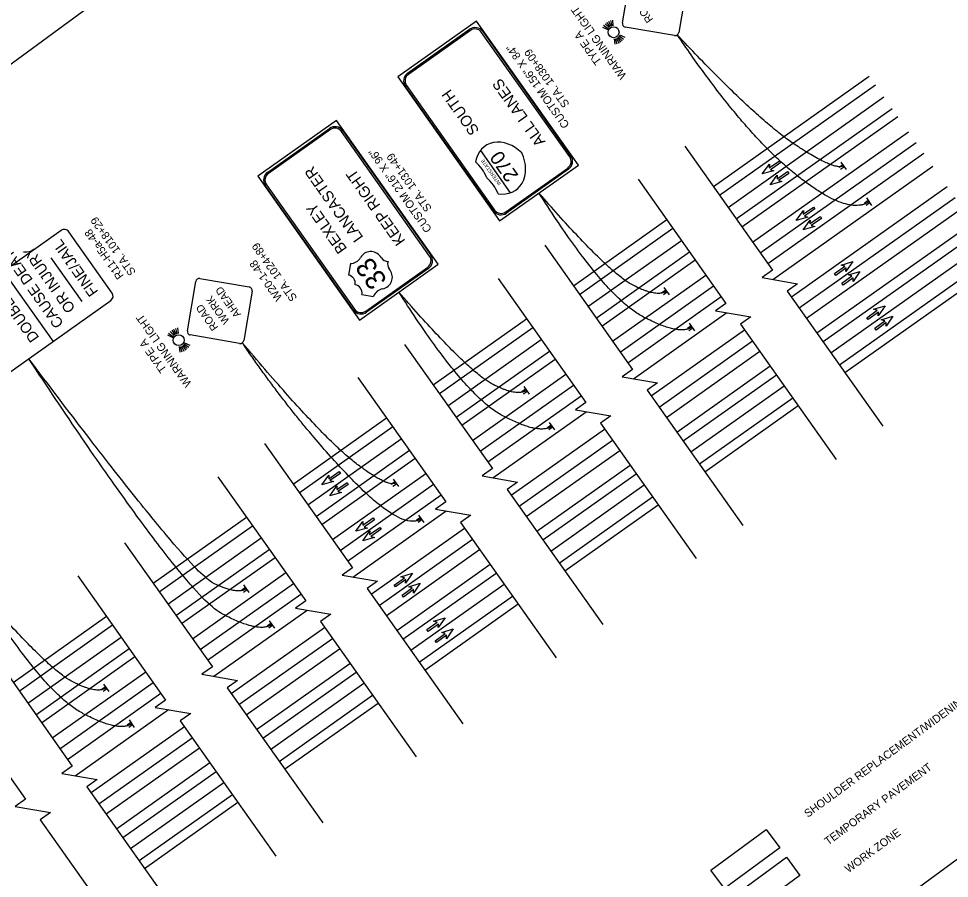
# Model space of a CAD drawing. Extents: x 1867989 to 1869840, y 703085 to 704834.
# Drawn here: x 1868617 to 1869430, y 703675 to 704426 of the extents above; entities that cross this region are included whole.
import ezdxf

# ---------------------------------------------------------------- set-up
doc = ezdxf.new("R2010")
doc.units = 0
for name, color, linetype in [('MT_P_Cells', 7, 'Continuous'), ('PM_X_Lane_Line', 7, 'Continuous'), ('PV_X_EOP', 7, 'Continuous'), ('PV_X_Shoulder', 7, 'Continuous'), ('RD_X_Concrete_Barrier', 7, 'Continuous'), ('SC_Scratch1', 7, 'Continuous'), ('SC_Shading1', 7, 'Continuous'), ('SC_Shading3', 7, 'Continuous'), ('SH_Text', 7, 'Continuous'), ('SN_P_Signs', 7, 'Continuous'), ('SN_P_Text', 7, 'Continuous')]:
    doc.layers.add(name, color=color, linetype=linetype)

# ---------------------------------------------------------------- blocks, each defined once
blk = doc.blocks.new('PMTHRP_MT')
at = {"layer": 'SC_Shading1'}
for p, q in [((-9.5, -0.5), (-9.5, 0.5)), ((-9.5, 0.5), (-4, 0.5)), ((-9.5, 0), (-9.5, 0)), ((-4, 0.5), (-5, 1.74)), ((-5, 1.74), (0, 0)), ((0, 0), (-5, -1.74)), ((0, 0), (0, 0)), ((-4, -0.5), (-9.5, -0.5)), ((-5, -1.74), (-4, -0.5))]:
    blk.add_line(p, q, dxfattribs=at)

msp = doc.modelspace()

# ---------------------------------------------------------------- linework, layer by layer
at = {"layer": 'MT_P_Cells'}
msp.add_lwpolyline([(1867989.32, 703931.55), (1869218.87, 704833.68), (1869840.01, 703987.1), (1868610.46, 703084.97)], close=True, dxfattribs=at)
at = {"layer": 'PM_X_Lane_Line'}
for p, q in [((1869236.95, 704261.43), (1869373.26, 704357.89)), ((1869265.11, 704221.64), (1869401.42, 704318.1)), ((1869299.16, 704173.52), (1869435.47, 704269.98)), ((1869114.51, 704174.78), (1869196.14, 704232.55)), ((1869326.83, 704134.43), (1869463.13, 704230.89)), ((1869142.67, 704134.99), (1869224.3, 704192.75)), ((1868992.07, 704088.13), (1869073.7, 704145.9)), ((1869176.72, 704086.87), (1869258.35, 704144.64)), ((1869020.23, 704048.34), (1869101.86, 704106.1)), ((1869204.38, 704047.78), (1869286.01, 704105.55)), ((1868869.63, 704001.48), (1868951.26, 704059.25)), ((1869054.28, 704000.22), (1869135.91, 704057.99)), ((1868897.79, 703961.69), (1868979.42, 704019.46)), ((1869081.94, 703961.13), (1869163.57, 704018.9)), ((1868747.19, 703914.83), (1868828.81, 703972.6)), ((1868931.84, 703913.58), (1869013.47, 703971.34)), ((1868775.35, 703875.04), (1868856.97, 703932.81)), ((1868959.5, 703874.49), (1869041.13, 703932.25)), ((1868624.74, 703828.18), (1868706.37, 703885.95)), ((1868809.4, 703826.93), (1868891.02, 703884.69)), ((1868652.9, 703788.39), (1868734.53, 703846.16)), ((1868837.06, 703787.84), (1868918.69, 703845.6)), ((1868686.95, 703740.28), (1868768.58, 703798.04)), ((1868714.62, 703701.19), (1868796.24, 703758.95))]:
    msp.add_line(p, q, dxfattribs=at)
at = {"layer": 'PV_X_EOP'}
for p, q in [((1869229.45, 704272.03), (1869365.76, 704368.49)), ((1869244.07, 704251.38), (1869380.37, 704347.84)), ((1869258.44, 704231.07), (1869394.75, 704327.53)), ((1869271.75, 704212.26), (1869408.06, 704308.72)), ((1869292.27, 704183.27), (1869428.57, 704279.73)), ((1869305.48, 704164.59), (1869441.79, 704261.05)), ((1869107.01, 704185.38), (1869188.64, 704243.14)), ((1869320.01, 704144.06), (1869456.32, 704240.52)), ((1869121.62, 704164.73), (1869203.25, 704222.5)), ((1869334.28, 704123.89), (1869470.59, 704220.36)), ((1869136, 704144.42), (1869217.62, 704202.19)), ((1869149.31, 704125.61), (1869230.93, 704183.38)), ((1868984.57, 704098.73), (1869066.2, 704156.49)), ((1869169.82, 704096.62), (1869251.45, 704154.38)), ((1868999.18, 704078.08), (1869080.81, 704135.85)), ((1869183.04, 704077.94), (1869264.67, 704135.71)), ((1869013.55, 704057.77), (1869095.18, 704115.54)), ((1869197.57, 704057.41), (1869279.2, 704115.17)), ((1869026.86, 704038.96), (1869108.49, 704096.73)), ((1869211.84, 704037.25), (1869293.47, 704095.01)), ((1868862.13, 704012.08), (1868943.76, 704069.85)), ((1869047.38, 704009.97), (1869129.01, 704067.74)), ((1868876.74, 703991.43), (1868958.37, 704049.2)), ((1869060.6, 703991.29), (1869142.23, 704049.06)), ((1868891.11, 703971.12), (1868972.74, 704028.89)), ((1869075.13, 703970.76), (1869156.76, 704028.52)), ((1868904.42, 703952.31), (1868986.05, 704010.08)), ((1869089.4, 703950.6), (1869171.03, 704008.36)), ((1868739.69, 703925.43), (1868821.31, 703983.2)), ((1868924.94, 703923.32), (1869006.57, 703981.09)), ((1868754.3, 703904.78), (1868835.93, 703962.55)), ((1868938.16, 703904.64), (1869019.79, 703962.41)), ((1868768.67, 703884.47), (1868850.3, 703942.24)), ((1868952.69, 703884.11), (1869034.32, 703941.87)), ((1868952.69, 703884.11), (1869034.32, 703941.87)), ((1868781.98, 703865.66), (1868863.61, 703923.43)), ((1868966.96, 703863.95), (1869048.59, 703921.71)), ((1868617.24, 703838.78), (1868698.87, 703896.55)), ((1868802.5, 703836.67), (1868884.13, 703894.44)), ((1868631.86, 703818.13), (1868713.48, 703875.9)), ((1868815.72, 703818), (1868897.34, 703875.76)), ((1868646.23, 703797.82), (1868727.86, 703855.59)), ((1868830.25, 703797.46), (1868911.88, 703855.23)), ((1868659.54, 703779.02), (1868741.17, 703836.78)), ((1868844.52, 703777.3), (1868926.14, 703835.06)), ((1868680.06, 703750.02), (1868761.68, 703807.79)), ((1868693.27, 703731.35), (1868774.9, 703789.11)), ((1868707.81, 703710.81), (1868789.43, 703768.58)), ((1868722.07, 703690.65), (1868803.7, 703748.42))]:
    msp.add_line(p, q, dxfattribs=at)
at = {"layer": 'PV_X_Shoulder'}
for p, q in [((1869224.13, 704279.55), (1869360.43, 704376.01)), ((1869101.69, 704192.9), (1869183.31, 704250.67)), ((1869339.11, 704117.07), (1869475.42, 704213.53)), ((1868979.24, 704106.26), (1869060.87, 704164.02)), ((1869216.67, 704030.42), (1869298.3, 704088.19)), ((1868856.8, 704019.61), (1868938.43, 704077.37)), ((1869094.23, 703943.77), (1869175.85, 704001.54)), ((1868734.36, 703932.96), (1868815.99, 703990.72)), ((1868971.78, 703857.13), (1869053.41, 703914.89)), ((1868611.92, 703846.31), (1868693.55, 703904.07)), ((1868849.34, 703770.48), (1868930.97, 703828.24)), ((1868726.9, 703683.83), (1868808.53, 703741.59))]:
    msp.add_line(p, q, dxfattribs=at)
at = {"layer": 'RD_X_Concrete_Barrier'}
for p, q in [((1869127.23, 704418.97), (1869131.73, 704416.87)), ((1869128.17, 704420.54), (1869132.23, 704417.73)), ((1869129.38, 704421.91), (1869132.87, 704418.5)), ((1869130.8, 704423.07), (1869133.61, 704419.11)), ((1869132.35, 704424.02), (1869134.42, 704419.61)), ((1869134.04, 704424.75), (1869135.34, 704419.96)), ((1869135.85, 704425.11), (1869136.34, 704420.14)), ((1868956.81, 704378.66), (1869011.03, 704417.02)), ((1869011.75, 704416), (1868957.53, 704377.64)), ((1869098.5, 704305.54), (1869021.51, 704414.33)), ((1869022.53, 704415.06), (1869099.52, 704306.26)), ((1869141.63, 704411.23), (1869145.68, 704408.44)), ((1869142.12, 704412.13), (1869146.65, 704410.06)), ((1869137.39, 704408.78), (1869137.84, 704403.86)), ((1869138.37, 704408.95), (1869139.66, 704404.26)), ((1869139.32, 704409.31), (1869141.42, 704404.86)), ((1869140.2, 704409.81), (1869143.04, 704405.81)), ((1869141, 704410.46), (1869144.45, 704407.03)), ((1869031.83, 704258.36), (1868954.84, 704367.16)), ((1868955.86, 704367.88), (1869032.85, 704259.09)), ((1868834.37, 704292.01), (1868888.58, 704330.38)), ((1868889.31, 704329.35), (1868835.09, 704290.99)), ((1868976.05, 704218.89), (1868899.06, 704327.68)), ((1868900.08, 704328.41), (1868977.07, 704219.61)), ((1869020.41, 704311.06), (1869046.59, 704274.06)), ((1869337.22, 704298.68), (1869333.95, 704296.37)), ((1869338.6, 704296.72), (1869335.34, 704294.41)), ((1869335.6, 704300.97), (1869340.22, 704294.44)), ((1869337.91, 704297.7), (1869337.91, 704297.7)), ((1869337.91, 704297.7), (1869337.91, 704297.7)), ((1869042.61, 704257.42), (1869096.82, 704295.78)), ((1869097.55, 704294.76), (1869043.33, 704256.4)), ((1868909.39, 704171.72), (1868832.4, 704280.51)), ((1868833.42, 704281.23), (1868910.41, 704172.44)), ((1869359.45, 704267.35), (1869356.19, 704265.04)), ((1869360.84, 704265.4), (1869357.57, 704263.08)), ((1869357.84, 704269.64), (1869362.46, 704263.11)), ((1869360.15, 704266.38), (1869360.15, 704266.38)), ((1869360.15, 704266.38), (1869360.15, 704266.38)), ((1868644.83, 704217.45), (1868671.91, 704179.19)), ((1868933.91, 704217.18), (1868933.06, 704218.37)), ((1868906.81, 704212.36), (1868905.06, 704202.15)), ((1868920.17, 704170.77), (1868974.38, 704209.13)), ((1868975.11, 704208.11), (1868920.89, 704169.75)), ((1868941.52, 704206.42), (1868940.68, 704207.61)), ((1868603.54, 704205.46), (1868646.87, 704144.24)), ((1869180.82, 704191.43), (1869185.44, 704184.9)), ((1868916.91, 704185.41), (1868927.12, 704183.66)), ((1869182.44, 704189.15), (1869179.17, 704186.84)), ((1869183.82, 704187.19), (1869180.56, 704184.88)), ((1869183.13, 704188.17), (1869183.13, 704188.17)), ((1869183.13, 704188.17), (1869183.13, 704188.17)), ((1869203.06, 704160.11), (1869207.68, 704153.58)), ((1868747.94, 704151.46), (1868752, 704148.65)), ((1868749.15, 704152.84), (1868752.64, 704149.42)), ((1868750.57, 704153.99), (1868753.38, 704150.03)), ((1868752.12, 704154.94), (1868754.19, 704150.53)), ((1868753.81, 704155.68), (1868755.11, 704150.88)), ((1868755.62, 704156.04), (1868756.11, 704151.06)), ((1869204.67, 704157.82), (1869201.41, 704155.51)), ((1869206.06, 704155.86), (1869202.79, 704153.55)), ((1869205.37, 704156.84), (1869205.37, 704156.84)), ((1869205.37, 704156.84), (1869205.37, 704156.84)), ((1868747, 704149.89), (1868751.5, 704147.79)), ((1868761.4, 704142.16), (1868765.45, 704139.36)), ((1868761.9, 704143.05), (1868766.42, 704140.98)), ((1868757.16, 704139.7), (1868757.61, 704134.78)), ((1868758.14, 704139.87), (1868759.43, 704135.18)), ((1868759.09, 704140.23), (1868761.2, 704135.78)), ((1868759.98, 704140.73), (1868762.81, 704136.73)), ((1868760.77, 704141.38), (1868764.22, 704137.95)), ((1869059.99, 704102.5), (1869056.73, 704100.19)), ((1869058.38, 704104.78), (1869063, 704098.25)), ((1869060.69, 704101.52), (1869060.69, 704101.52)), ((1869060.69, 704101.52), (1869060.69, 704101.52)), ((1869061.38, 704100.54), (1869058.11, 704098.23)), ((1869082.23, 704071.17), (1869078.97, 704068.86)), ((1869083.62, 704069.21), (1869080.35, 704066.9)), ((1869080.61, 704073.46), (1869085.23, 704066.93)), ((1869082.92, 704070.19), (1869082.92, 704070.19)), ((1869082.92, 704070.19), (1869082.92, 704070.19)), ((1868945.71, 704021.63), (1868942.45, 704019.32)), ((1868944.1, 704023.91), (1868948.72, 704017.38)), ((1868946.41, 704020.65), (1868946.41, 704020.65)), ((1868946.41, 704020.65), (1868946.41, 704020.65)), ((1868947.1, 704019.67), (1868943.84, 704017.36)), ((1868967.95, 703990.3), (1868964.69, 703987.99)), ((1868969.34, 703988.34), (1868966.07, 703986.03)), ((1868966.33, 703992.59), (1868970.96, 703986.05)), ((1868968.65, 703989.32), (1868968.65, 703989.32)), ((1868968.65, 703989.32), (1868968.65, 703989.32)), ((1868813.49, 703931.49), (1868818.11, 703924.96)), ((1868815.11, 703929.2), (1868811.84, 703926.89)), ((1868816.5, 703927.24), (1868813.23, 703924.93)), ((1868815.8, 703928.22), (1868815.8, 703928.22)), ((1868815.8, 703928.22), (1868815.8, 703928.22)), ((1868835.73, 703900.16), (1868840.35, 703893.63)), ((1868837.35, 703897.87), (1868834.08, 703895.56)), ((1868838.73, 703895.92), (1868835.47, 703893.6)), ((1868838.04, 703896.89), (1868838.04, 703896.89)), ((1868838.04, 703896.89), (1868838.04, 703896.89)), ((1868692.67, 703842.55), (1868689.4, 703840.24)), ((1868691.05, 703844.84), (1868695.67, 703838.31)), ((1868693.36, 703841.57), (1868693.36, 703841.57)), ((1868693.36, 703841.57), (1868693.36, 703841.57)), ((1868694.05, 703840.59), (1868690.79, 703838.28)), ((1868714.91, 703811.23), (1868711.64, 703808.91)), ((1868716.29, 703809.27), (1868713.03, 703806.96)), ((1868713.29, 703813.51), (1868717.91, 703806.98)), ((1868715.6, 703810.25), (1868715.6, 703810.25)), ((1868715.6, 703810.25), (1868715.6, 703810.25))]:
    msp.add_line(p, q, dxfattribs=at)
for points in [[(1869144.53, 704422.58), (1869151.87, 704465.71)], [(1869201.16, 704457.33), (1869193.82, 704414.2)], [(1869190.22, 704411.64), (1869147.09, 704418.97)], [(1869011.75, 704416), (1869011.75, 704416), (1869011.75, 704416)], [(1868889.31, 704329.35), (1868889.31, 704329.35), (1868889.31, 704329.35)], [(1869098.5, 704305.54), (1869098.5, 704305.54), (1869098.5, 704305.54)], [(1868654.08, 704241.23), (1868539.29, 704159.99)], [(1868698.53, 704186.54), (1868660.62, 704240.11)], [(1868976.05, 704218.89), (1868976.05, 704218.89), (1868976.05, 704218.89)], [(1868775.24, 704199.19), (1868818.37, 704191.85)], [(1868764.3, 704153.5), (1868771.64, 704196.63)], [(1868820.93, 704188.25), (1868813.6, 704145.12)], [(1868582.62, 704098.77), (1868697.41, 704180.01)], [(1868809.99, 704142.56), (1868766.86, 704149.9)]]:
    msp.add_lwpolyline(points, dxfattribs=at)
for centre in [(1869136.91, 704414.46), (1868756.68, 704145.38)]:
    msp.add_circle(centre, 4.78, dxfattribs=at)
for centre, radius, start, end in [((1869147.61, 704422.06), 3.12, 170.34881, 260.34881), ((1869015.79, 704410.29), 8.25, 35.28611, 125.28632), ((1869015.79, 704410.29), 7, 35.28612, 125.28632), ((1869190.74, 704414.72), 3.13, 260.34881, 350.34881), ((1868961.57, 704371.92), 8.25, 125.28606, 215.28626), ((1868961.57, 704371.92), 7, 125.28606, 215.28627), ((1868893.35, 704323.64), 8.25, 35.28611, 125.28632), ((1868893.35, 704323.64), 7, 35.28612, 125.28632), ((1869092.78, 704301.5), 7, 305.28591, 35.28611), ((1869092.78, 704301.5), 8.25, 305.2859, 35.28611), ((1868839.13, 704285.27), 8.25, 125.28606, 215.28626), ((1868839.13, 704285.27), 7, 125.28606, 215.28627), ((1869038.56, 704263.13), 8.25, 215.28627, 305.28591), ((1869038.56, 704263.13), 7, 215.28626, 305.2859), ((1868656.79, 704237.4), 4.69, 35.28606, 125.28606), ((1868906.76, 704222.61), 10.25, 270.28513, 330.73893), ((1868924.63, 704212.54), 10.25, 34.64779, 150.45414), ((1868939.89, 704221.41), 7.32, 215.28606, 268.41616), ((1868970.34, 704214.85), 7, 305.28591, 35.28611), ((1868970.34, 704214.85), 8.25, 305.2859, 35.28611), ((1868946.66, 704211.84), 7.32, 162.15595, 215.28606), ((1868774.72, 704196.11), 3.12, 80.34881, 170.34881), ((1868903.75, 704194.94), 7.32, 350.85905, 79.71306), ((1868933.22, 704200.4), 10.25, 280.11797, 35.92432), ((1868817.85, 704188.77), 3.13, 350.34881, 80.34881), ((1868909.68, 704186.57), 7.32, 350.85905, 79.71306), ((1868694.7, 704183.83), 4.69, 305.28606, 35.28606), ((1868936.77, 704180.2), 10.25, 99.83318, 160.28698), ((1868916.12, 704176.48), 8.25, 215.28627, 305.28591), ((1868916.12, 704176.48), 7, 215.28626, 305.2859), ((1868767.38, 704152.98), 3.12, 170.34881, 260.34881), ((1868810.52, 704145.64), 3.13, 260.34881, 350.34881)]:
    msp.add_arc(centre, radius, start, end, dxfattribs=at)
for centre, start_param, end_param in [((1869041.25, 704290.87), 4.913747, 6.952188), ((1869034.48, 704300.44), 2.47259, 4.511031), ((1869002.76, 704281.3), 4.415841, 5.008937), ((1869012.65, 704267.32), 4.415841, 5.008937)]:
    msp.add_ellipse(centre, major_axis=(-16.92, 23.91), ratio=0.8, start_param=start_param, end_param=end_param, dxfattribs=at)
at = {"layer": 'SC_Scratch1'}
msp.add_lwpolyline([(1869221.86, 703682.4), (1869270.24, 703717.89), (1869282.07, 703701.77), (1869233.69, 703666.27)], close=True, dxfattribs=at)
at = {"layer": 'SC_Shading3'}
msp.add_lwpolyline([(1869239.61, 703658.21), (1869287.99, 703693.71), (1869299.82, 703677.58), (1869251.44, 703642.09)], close=True, dxfattribs=at)
at = {"layer": 'SH_Text'}
for points in [[(1869106.08, 704298.29), (1869017.1, 704424.03), (1868948.29, 704375.33), (1869037.27, 704249.6), (1869106.08, 704298.29)], [(1868983.63, 704211.64), (1868894.65, 704337.38), (1868825.85, 704288.68), (1868914.82, 704162.95), (1868983.63, 704211.64)], [(1869199.1, 704314.92), (1869275.89, 704206.41), (1869266.83, 704200), (1869297.78, 704194.7), (1869288.71, 704188.29), (1869372.34, 704070.12)], [(1869158.29, 704286.03), (1869235.08, 704177.53), (1869226.01, 704171.11), (1869256.96, 704165.82), (1869247.9, 704159.4), (1869331.52, 704041.24)], [(1869076.66, 704228.27), (1869153.45, 704119.76), (1869144.39, 704113.35), (1869175.33, 704108.05), (1869166.27, 704101.64), (1869249.9, 703983.47)], [(1869035.85, 704199.38), (1869112.63, 704090.88), (1869103.57, 704084.46), (1869134.52, 704079.17), (1869125.46, 704072.75), (1869209.08, 703954.59)], [(1868954.22, 704141.62), (1869031.01, 704033.11), (1869021.94, 704026.7), (1869052.89, 704021.4), (1869043.83, 704014.99), (1869127.45, 703896.82)], [(1868913.4, 704112.73), (1868990.19, 704004.23), (1868981.13, 703997.82), (1869012.08, 703992.52), (1869003.02, 703986.11), (1869086.64, 703867.94)], [(1868831.78, 704054.97), (1868908.56, 703946.46), (1868899.5, 703940.05), (1868930.45, 703934.75), (1868921.39, 703928.34), (1869005.01, 703810.17)], [(1868790.96, 704026.09), (1868867.75, 703917.58), (1868858.69, 703911.17), (1868889.64, 703905.87), (1868880.58, 703899.46), (1868964.2, 703781.29)], [(1868709.33, 703968.32), (1868786.12, 703859.81), (1868777.06, 703853.4), (1868808.01, 703848.1), (1868798.95, 703841.69), (1868882.57, 703723.52)], [(1868668.52, 703939.44), (1868745.31, 703830.93), (1868736.25, 703824.52), (1868767.19, 703819.22), (1868758.13, 703812.81), (1868841.76, 703694.64)], [(1868586.89, 703881.67), (1868663.68, 703773.16), (1868654.62, 703766.75), (1868685.57, 703761.45), (1868676.51, 703755.04), (1868760.13, 703636.88)], [(1868546.08, 703852.79), (1868622.87, 703744.28), (1868613.81, 703737.87), (1868644.75, 703732.57), (1868635.69, 703726.16), (1868719.31, 703607.99)]]:
    msp.add_lwpolyline(points, dxfattribs=at)
for points in [[(1869360.15, 704266.38), (1869341.86, 704253.44), (1869250.31, 704326.78), (1869192.55, 704412.17)], [(1869337.91, 704297.7), (1869331.16, 704292.93), (1869262.53, 704337.58), (1869192.55, 704412.17)], [(1869205.37, 704156.84), (1869194.1, 704148.87), (1869128.6, 704184.26), (1869071.67, 704273.94)], [(1869183.13, 704188.17), (1869174.88, 704182.33), (1869131.34, 704205.27), (1869071.67, 704273.94)], [(1869082.92, 704070.19), (1869071.65, 704062.22), (1869006.16, 704097.61), (1868949.23, 704187.29)], [(1869060.69, 704101.52), (1869052.44, 704095.69), (1869008.9, 704118.62), (1868949.23, 704187.29)], [(1868968.65, 703989.32), (1868951.96, 703977.51), (1868856.42, 704078.15), (1868812.32, 704143.09)], [(1868946.41, 704020.65), (1868940.17, 704016.23), (1868883.33, 704059.09), (1868812.32, 704143.09)], [(1868838.04, 703896.89), (1868826.77, 703888.92), (1868761.27, 703924.31), (1868625.59, 704129.18)], [(1868815.8, 703928.22), (1868807.56, 703922.39), (1868764.02, 703945.32), (1868625.59, 704129.18)], [(1868715.6, 703810.25), (1868704.33, 703802.27), (1868638.83, 703837.66), (1868581.9, 703927.35)], [(1868693.36, 703841.57), (1868685.12, 703835.74), (1868641.58, 703858.67), (1868581.9, 703927.35)]]:
    msp.add_open_spline(points, degree=2, dxfattribs=at)
at = {"layer": 'SN_P_Text'}
for p, q in [((1869249.07, 704244.31), (1869385.37, 704340.77)), ((1869276.05, 704198.42), (1869416.02, 704297.47)), ((1869314.59, 704151.72), (1869450.9, 704248.18)), ((1869126.62, 704157.66), (1869208.25, 704215.43)), ((1869154.35, 704111.64), (1869235.98, 704169.41)), ((1869004.18, 704071.01), (1869085.81, 704128.78)), ((1869192.15, 704065.07), (1869273.78, 704122.84)), ((1869031.27, 704025.1), (1869112.9, 704082.87)), ((1868881.74, 703984.37), (1868963.37, 704042.13)), ((1869069.71, 703978.42), (1869151.33, 704036.19)), ((1868909.04, 703938.42), (1868990.67, 703996.18)), ((1868759.3, 703897.72), (1868840.93, 703955.48)), ((1868947.26, 703891.77), (1869028.89, 703949.54)), ((1868787.34, 703851.64), (1868868.97, 703909.41)), ((1868636.86, 703811.07), (1868718.48, 703868.83)), ((1868824.82, 703805.13), (1868906.45, 703862.89)), ((1868666.18, 703764.77), (1868747.81, 703822.54)), ((1868702.38, 703718.48), (1868784.01, 703776.24))]:
    msp.add_line(p, q, dxfattribs=at)

# ---------------------------------------------------------------- block references
at = {"layer": 'SH_Text'}
for p, xscale, yscale, rotation in [((1869266.79, 704290.56), 1.9999998704247162, 1.999999870424713, -145.30932283022037), ((1869273.77, 704281.04), 1.9999998704247162, 1.999999870424713, -145.30932283022037), ((1869296.54, 704250.01), 1.9999998704247162, 1.999999870424713, -145.30932283022037), ((1869302.56, 704241.8), 1.9999998704247162, 1.999999870424713, -145.30932283022037), ((1869346.01, 704213.98), 1.999999870424716, 1.9999998704247133, 36.268079479910874), ((1869352.24, 704205.49), 1.999999870424716, 1.9999998704247133, 36.268079479910874), ((1869374.27, 704175.46), 1.999999870424716, 1.9999998704247133, 36.268079479910874), ((1869381.05, 704166.22), 1.999999870424716, 1.9999998704247133, 36.268079479910874), ((1868881.82, 704018.92), 1.9999998704247162, 1.999999870424713, -145.30932283022037), ((1868888.81, 704009.4), 1.9999998704247162, 1.999999870424713, -145.30932283022037), ((1868911.57, 703978.37), 1.9999998704247162, 1.999999870424713, -145.30932283022037), ((1868917.6, 703970.16), 1.9999998704247162, 1.999999870424713, -145.30932283022037), ((1868961.1, 703941.75), 1.999999870424716, 1.9999998704247133, 36.268079479910874), ((1868967.91, 703932.9), 1.999999870424716, 1.9999998704247133, 36.268079479910874), ((1868989.61, 703902.89), 1.999999870424716, 1.9999998704247133, 36.268079479910874), ((1868996.79, 703893.12), 1.999999870424716, 1.9999998704247133, 36.268079479910874)]:
    msp.add_blockref('PMTHRP_MT', p, dxfattribs=dict(at, xscale=xscale, yscale=yscale, rotation=rotation))

# ---------------------------------------------------------------- texts
at = {"layer": 'RD_X_Concrete_Barrier'}
for s, height, rotation, p in [('ROAD', 6.663, 125.34881, (1869171.78, 704425.6)), ('270', 12.5, 125.28606, (1869054.22, 704289.31)), ('INTERSTATE', 3.125, 125.28606, (1869038.73, 704282.12)), ('CAUSE DEATH', 9.375, 125.28606, (1868656.54, 704159.99)), ('FINE/JAIL', 9.375, 125.28606, (1868686.73, 704187.65)), ('OR INJURY', 9.375, 125.28606, (1868666.79, 704173.23)), ('33', 17.578, 125.28606, (1868939.53, 704197.82)), ('DOUBLED', 9.375, 125.28606, (1868635.13, 704147.64)), ('AHEAD', 6.663, 125.34881, (1868811.51, 704168)), ('WORK', 6.663, 125.34881, (1868801.52, 704162.28)), ('ROAD', 6.663, 125.34881, (1868791.56, 704156.52))]:
    msp.add_text(s, height=height, rotation=rotation, dxfattribs=at).set_placement(p)
at = {"layer": 'SH_Text'}
for s, height, rotation, p in [('CUSTOM 156" X 84"', 7, 125.28606, (1869098.63, 704333.49)), ('STA. 1038+09', 7, 125.28606, (1869098.64, 704351.65)), ('ALL LANES', 9.611, 125.28606, (1869077.66, 704318.82)), ('SOUTH', 9.611, 125.28606, (1869019.85, 704328.67)), ('CUSTOM 216" X 96"', 7, 125.28606, (1868978.31, 704242.45)), ('STA. 1031+49', 7, 125.28606, (1868978.32, 704260.61)), ('LANCASTER', 9.611, 125.28606, (1868918.43, 704235.26)), ('KEEP RIGHT', 9.611, 125.28606, (1868955.21, 704232.17)), ('BEXLEY', 9.611, 125.28606, (1868904.3, 704225.26)), ('SHOULDER REPLACEMENT/WIDENING', 7, 36.2679, (1869306.69, 703727.9)), ('TEMPORARY PAVEMENT', 7, 36.2679, (1869324.44, 703703.71)), ('WORK ZONE', 7, 36.2679, (1869342.19, 703679.52))]:
    msp.add_text(s, height=height, rotation=rotation, dxfattribs=at).set_placement(p)
at = {"layer": 'SN_P_Signs'}
for s, rotation, p in [('WARNING LIGHT', 125.34881, (1869148.6, 704376.45)), ('TYPE A', 125.34881, (1869126.88, 704388.93)), ('STA. 1018+29', 125.28606, (1868719.57, 704204.89)), ('R11-H5a-48', 125.28606, (1868709.02, 704201.62)), ('STA. 1024+89', 125.34881, (1868860.63, 704182.34)), ('W20-1-48', 125.34881, (1868847.57, 704182.61)), ('WARNING LIGHT', 125.34881, (1868768.37, 704107.38)), ('TYPE A', 125.34881, (1868746.65, 704119.85))]:
    msp.add_text(s, height=7, rotation=rotation, dxfattribs=at).set_placement(p)

doc.saveas('drawing.dxf')
